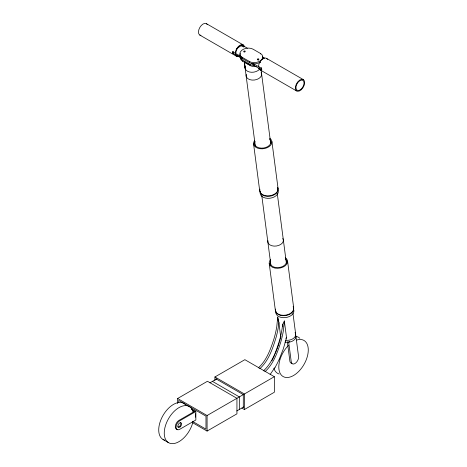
<?xml version="1.0" encoding="UTF-8"?>
<svg xmlns="http://www.w3.org/2000/svg" width="467" height="467" viewBox="0 0 467 467"><rect width="100%" height="100%" fill="white"/><g stroke="black" fill="none" stroke-linecap="round" stroke-linejoin="round"><path stroke-width="0.7" d="M280.725 337.378L278.904 322.463L277.702 317.122L276.797 326.509A73.43 42.392 -60 0 1 274.03 338.639C270.632 349.123 266.733 360.337 258.309 367.885M263.47 370.862C272.489 362.661 276.487 350.472 279.891 339.106A71.054 41.02 -60 0 0 282.605 324.588L284.333 320.952L283.434 330.338A73.43 42.392 -60 0 1 280.661 342.469C277.264 352.953 273.364 364.167 264.941 371.714M280.457 338.388L280.177 339.398M279.984 340.069L279.791 340.741M279.494 341.745L279.289 342.416M279.044 343.198L278.793 343.975M278.542 344.751L278.285 345.527M278.151 345.919L277.888 346.689M277.614 347.466L277.34 348.236M277.2 348.615L276.89 349.462M276.674 350.017L276.464 350.577M276.248 351.131L275.915 351.966M275.804 352.241L275.577 352.795M275.139 353.846L275.302 353.455M274.643 355.002L274.812 354.616M274.135 356.146L274.31 355.766M279.295 359.123L283.311 348.896L286.54 337.775L284.333 320.952M275.022 367.43L270.124 374.493M259.786 368.737C268.805 360.536 272.804 348.347 276.207 336.976A71.054 41.02 -60 0 0 278.922 322.458M233.342 51.288L232.729 51.744L232.934 53.314L240.301 57.564A6.515 4.25 -7.5 0 0 242.712 58.381M236.716 48.79L241.848 44.995L247.376 48.189M233.547 52.859L232.934 53.308A6.596 3.806 -60 0 1 232.729 51.744L240.096 55.999A6.515 4.25 -7.5 0 0 241.071 56.449M243.815 46.939L244.428 46.484A6.596 3.806 -60 0 0 239.32 45.684A6.596 3.806 -60 0 0 235.31 53.232L235.923 52.777A5.732 3.31 -60 0 1 239.408 46.332A5.732 3.31 -60 0 1 243.815 46.939L241.235 45.451M236.127 54.347L235.514 54.797A6.596 3.806 -60 0 0 239.139 56.419M259.103 66.162L258.49 66.618A6.596 3.806 -60 0 1 262.296 59.227A6.596 3.806 -60 0 1 267.468 59.496M259.308 67.733L258.695 68.182A6.596 3.806 -60 0 0 261.409 70.027M261.683 67.651L261.071 68.106L261.275 69.676L261.888 69.221M295.985 336.841L298.571 356.595A5.213 3.006 -60 0 1 295.436 363.209A5.213 3.006 -60 0 1 291.274 361.995L288.688 342.235L289.809 341.406M177.606 403.546L177.606 398.509L207.459 381.27L236.938 398.293L236.938 413.844L207.085 431.076L192.346 422.571M214.925 380.5L214.925 376.962L244.866 359.678L274.345 376.694L274.345 392.245L244.399 409.536L241.894 408.088M209.922 382.829L216.828 378.842M195.113 411.071L178.995 420.376A5.213 3.006 -60 0 0 175.417 425.688A5.213 3.006 -60 0 0 177.302 429.383M195.848 411.497L179.731 420.796A5.213 3.006 -60 0 0 176.047 427.182A5.213 3.006 -60 0 0 179.731 429.307L195.848 420.002L195.848 411.497L191.423 408.94M177.606 398.509L207.085 415.525L243.727 394.37M214.925 376.962L244.399 393.985L274.345 376.694M236.822 410.931L243.727 406.944M260.528 53.968L260.463 53.454L253.096 49.204A7.816 5.096 -7.5 0 0 242.093 50.057A7.816 5.096 -7.5 0 0 242.145 57.295L242.303 58.474L249.67 62.73A7.816 5.096 -7.5 0 0 260.154 62.222M206.455 23.677L243.301 44.949M266.482 58.334L303.334 79.606A6.596 3.806 -60 0 1 301.162 89.845A6.596 3.806 -60 0 1 295.506 86.448A6.596 3.806 -60 0 1 303.334 79.606M262.594 56.98A6.515 4.25 -7.5 0 1 262.822 57.108L264.666 58.171M252.898 63.273A6.515 4.25 -7.5 0 0 253.698 63.851L261.071 68.106A6.596 3.806 -60 0 0 261.275 69.671L253.902 65.421A6.515 4.25 -7.5 0 1 252.11 63.366M242.145 57.295L249.518 61.551A7.816 5.096 -7.5 0 0 260.516 60.692A7.816 5.096 -7.5 0 0 260.463 53.454M199.794 35.06L236.641 56.338M259.821 69.723L296.673 90.995M240.359 55.538A7.816 5.096 -7.5 0 0 242.507 60.039L249.874 64.294A7.816 5.096 -7.5 0 0 254.585 65.403M240.394 57.243A7.816 5.096 -7.5 0 0 242.659 61.218L250.032 65.468A7.816 5.096 -7.5 0 0 256.342 66.448M287.765 341.704L288.688 342.235M216.028 378.877L243.295 394.621L243.295 407.621M212.438 381.381L239.332 396.909L239.332 409.483M192.778 411.001L194.003 411.707M192.346 421.292L205.982 429.161L205.982 416.167L178.715 400.423L178.715 402.589M163.036 439.494L168.564 442.687M244.323 62.058L255.402 146.749M261.17 70.581L270.673 143.264M244.299 61.591L245.07 67.493M262.822 57.108L263.026 58.673M271.917 141.583L278.075 188.592M287.561 261.065L293.714 308.068M277.235 193.268L286.434 263.557M292.967 313.398L295.669 334.057M253.698 63.851L253.902 65.421M287.398 342.159L289.89 361.195A5.213 3.006 -60 0 0 291.974 363.25M249.518 61.551L249.67 62.73M249.874 64.294L250.032 65.468M282.593 324.594L282.833 326.415M244.305 61.65L245.239 68.772M261.794 195.685L270.901 265.25M277.702 317.122L278.25 321.331M241.848 44.995L241.988 46.04M253.563 143.883L259.716 190.886M269.202 263.359L275.355 310.362M242.507 60.039L242.659 61.218M240.096 55.999L240.301 57.564M244.399 393.985L244.399 409.536M207.085 415.525L207.085 431.076M193.128 421.263A20.846 12.037 -60 0 1 170.151 443.358A20.846 12.037 -60 0 1 171.015 414.918A20.846 12.037 -60 0 1 193.391 412.7M164.623 440.165A20.846 12.037 -60 0 1 163.415 414.784A20.846 12.037 -60 0 1 185.86 405.082M295.056 332.597A7.816 5.096 -7.5 0 1 293.731 338.172A7.816 5.096 -7.5 0 1 285.611 340.25M295.465 334.786A7.816 5.096 -7.5 0 1 293.521 340.478A7.816 5.096 -7.5 0 1 284.993 342.054M296.72 340.04A20.846 12.037 -60 0 1 306.101 360.15A20.846 12.037 -60 0 1 282.144 375.871A20.846 12.037 -60 0 1 288.437 345.481M296.02 336.392A20.846 12.037 -60 0 1 299.843 338.318M279.143 374.02A20.846 12.037 -60 0 1 273.86 368.218M191.744 409.617A4.688 2.709 60 0 1 193.256 410.575M195.294 413.669A4.688 2.709 60 0 1 195.294 417.189M286.434 337.635A8.132 6.007 78.3 0 1 285.757 338.353M279.278 359.117A50.337 29.065 -60 0 1 275.04 367.436M273.948 356.519A50.337 29.065 -60 0 1 271.858 360.845M281.041 336.876A8.132 5.33 78.8 0 1 280.737 336.047M180.297 422.372A2.604 1.506 -60 0 1 180.297 425.379A2.604 1.506 -60 0 1 177.693 426.885M293.142 306.428A9.247 6.03 -7.5 0 1 285.565 315.161A9.247 6.03 -7.5 0 1 275.419 309.066M285.308 257.702A9.247 6.03 -7.5 0 1 285.074 265.869A9.247 6.03 -7.5 0 1 272.728 267.416A9.247 6.03 -7.5 0 1 270.615 259.535M285.53 259.074A8.208 5.353 -7.5 0 1 279.003 267.527A8.208 5.353 -7.5 0 1 270.714 260.925M293.463 307.765A9.118 5.948 -7.5 0 1 284.969 315.669A9.118 5.948 -7.5 0 1 275.612 309.574M293.55 309.323A9.118 5.948 -7.5 0 1 285.547 317.589A9.118 5.948 -7.5 0 1 275.869 311.536M277.713 187.343A9.247 6.03 -7.5 0 1 269.266 195.766A9.247 6.03 -7.5 0 1 259.891 189.153M269.669 138.226A9.247 6.03 -7.5 0 1 269.582 146.276A9.247 6.03 -7.5 0 1 257.44 148.08A9.247 6.03 -7.5 0 1 254.643 140.456M269.587 139.289A8.208 5.353 -7.5 0 1 263.657 148.01A8.208 5.353 -7.5 0 1 255.075 141.448M277.672 188.008A9.118 5.948 -7.5 0 1 269.99 196.233A9.118 5.948 -7.5 0 1 259.921 190.653M277.719 189.579A9.118 5.948 -7.5 0 1 269.926 198.236A9.118 5.948 -7.5 0 1 260.358 191.75M282.78 238.462A7.816 5.096 -7.5 0 1 276.476 245.998A7.816 5.096 -7.5 0 1 267.935 240.674M249.022 64.283A7.816 5.096 -7.5 0 1 244.638 61.796M259.378 69.42A7.816 5.096 -7.5 0 1 249.623 72.029A7.816 5.096 -7.5 0 1 245.368 66.267M252.6 63.471A6.515 4.25 -7.5 0 1 251.999 63.547M261.129 72.583A7.816 5.096 -7.5 0 1 254.422 80.032A7.816 5.096 -7.5 0 1 246.29 74.387M262.752 57.038A7.816 5.096 -7.5 0 1 262.565 59.653M242.303 58.474A7.816 5.096 -7.5 0 1 240.353 53.448M258.023 60.009A0.782 0.508 -7.5 0 1 258.636 60.004M260.201 62.531A5.732 3.31 -60 0 1 260.423 62.14M200.938 35.387A6.596 3.806 -60 0 1 199.835 27.448A6.596 3.806 -60 0 1 207.255 24.488M241.877 45.083A6.596 3.806 -60 0 1 242.04 46.04M238.503 55.853A5.732 3.31 -60 0 1 236.419 54.954M241.264 45.544A5.732 3.31 -60 0 1 241.369 45.964M180.209 426.832A2.604 1.506 -60 0 0 181.038 422.798A2.604 1.506 -60 0 0 177.956 425.53A2.604 1.506 -60 0 0 180.209 426.832M257.72 59.776A0.782 0.508 -7.5 0 0 258.887 59.245A0.782 0.508 -7.5 0 0 257.714 58.889A0.782 0.508 -7.5 0 0 257.72 59.776M244.118 51.925A0.782 0.508 -7.5 0 0 245.28 51.388A0.782 0.508 -7.5 0 0 244.113 51.037A0.782 0.508 -7.5 0 0 244.118 51.925M301.011 89.25A5.732 3.31 -60 0 0 302.896 80.353A5.732 3.31 -60 0 0 296.096 86.302A5.732 3.31 -60 0 0 301.011 89.25"/></g></svg>
